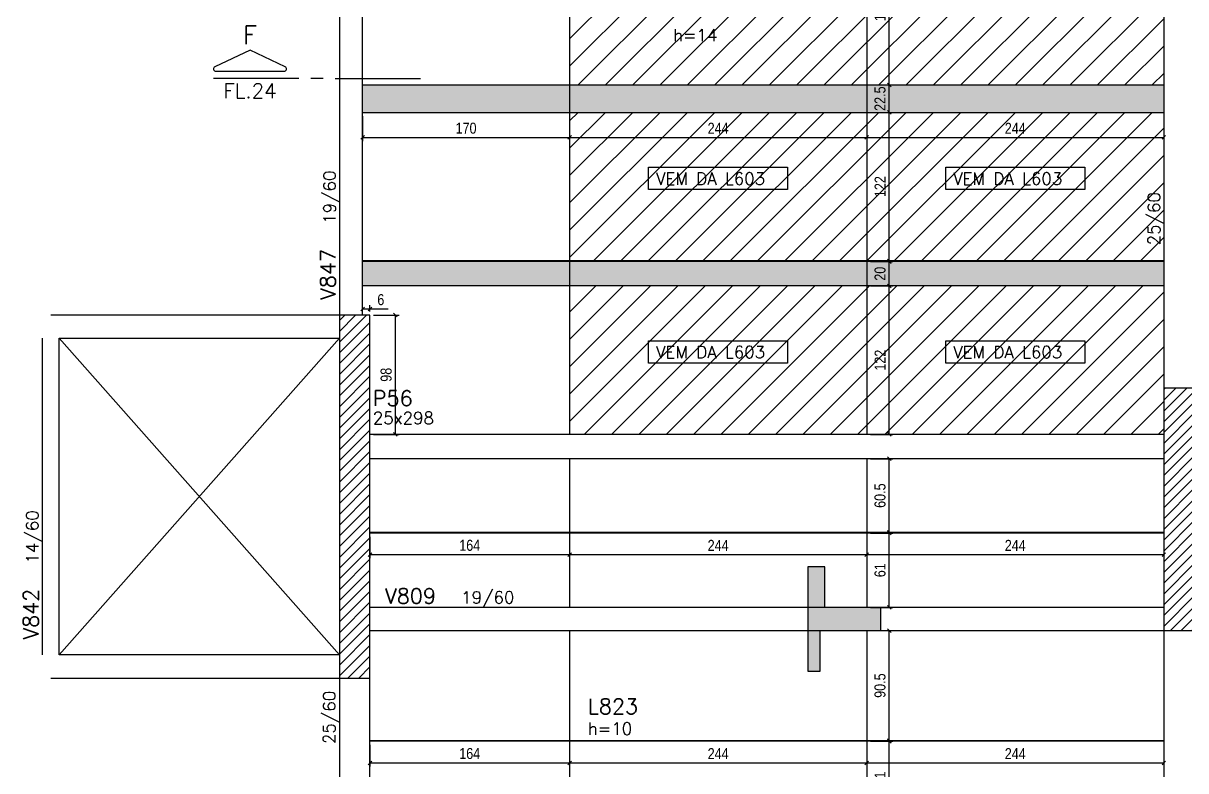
# Model space of a CAD drawing. Extents: x 1860 to 8661, y -614 to 3008.
# Drawn here: x 2393 to 3347, y 1432 to 2046 of the extents above; entities that cross this region are included whole.
import ezdxf
from ezdxf.enums import TextEntityAlignment as Align

# ---------------------------------------------------------------- set-up
doc = ezdxf.new("R2010")
doc.units = 0
for name, color, linetype in [('COTA', 241, 'Continuous'), ('F-CORTE', 4, 'Continuous'), ('F-CORTE-INDICAÇÃO', 4, 'Continuous'), ('F-LAJES-DIM', 2, 'Continuous'), ('F-LAJES-NOME', 4, 'Continuous'), ('F-PILARES-DIM', 172, 'Continuous'), ('F-PILARES-HACH', 174, 'Continuous'), ('F-PILARES-NOME', 170, 'Continuous'), ('F-PILARES-S', 170, 'Continuous'), ('F-SOLIDO-CORTE', 71, 'Continuous'), ('F-VIGAS', 3, 'Continuous'), ('F-VIGAS-DIM', 2, 'Continuous'), ('F-VIGAS-NOME', 4, 'Continuous'), ('F-VÃO', 1, 'Continuous'), ('Painéis', 200, 'Continuous')]:
    doc.layers.add(name, color=color, linetype=linetype)
doc.layers.add('Hachura', color=251, linetype='Continuous', lineweight=9)
doc.styles.add('COTA TECNICA-50', font='techl___.ttf', dxfattribs={"height": 9})
doc.styles.add('MCP', font='romans.shx')
doc.styles.add('ROMANS', font='romans.shx')
doc.dimstyles.new('COTA PAINEL-50', dxfattribs={"dimtxt": 9, "dimasz": 3, "dimexe": 3, "dimexo": 3, "dimgap": 3, "dimtad": 1, "dimdec": 1, "dimzin": 12, "dimdsep": 46, "dimtxsty": 'COTA TECNICA-50', "dimblk1": 'OBLIQUE', "dimblk2": 'OBLIQUE', "dimsah": 1, "dimcen": 0.9, "dimclrd": 4, "dimclre": 4, "dimclrt": 240, "dimadec": 1, "dimazin": 3, "dimtfac": 1, "dimtdec": 1, "dimtmove": 0, "dimatfit": 3, "dimfxl": 1, "dimtolj": 1, "dimtzin": 12, "dimarcsym": 0})
pattern_1 = [(45, (3891.34, 901.7874), (-4.419417, 4.419417), [])]

# ---------------------------------------------------------------- blocks, each defined once
blk = doc.blocks.new('*U10')
at = {"layer": 'F-CORTE-INDICAÇÃO'}
for p, q in [((-100, 0), (-170, 0)), ((-80, 0), (-90, 0)), ((-70, 0), (0, 0))]:
    blk.add_line(p, q, dxfattribs=at)
blk.add_lwpolyline([(-112, 6, 0.802585), (-111.15, 9.81), (-140, 23.26), (-168.85, 9.81, 0.802585), (-168, 6)], format="xyb", close=True, dxfattribs=at)
at = {"layer": 'F-CORTE-INDICAÇÃO', "style": 'ROMANS'}
blk.add_attdef('CORTE', text='', height=15, dxfattribs=at).set_placement((-140, 35.76), align=Align.MIDDLE_CENTER)
at = {"layer": 'F-CORTE-INDICAÇÃO', "color": 2, "style": 'ROMANS'}
blk.add_attdef('FOLHA', text='', height=12, dxfattribs=at).set_placement((-140, -10), align=Align.MIDDLE_CENTER)
blk = doc.blocks.new('_Oblique')
at = {"color": 0, "linetype": 'ByBlock', "lineweight": -2}
blk.add_line((-0.5, -0.5), (0.5, 0.5), dxfattribs=at)
blk = doc.blocks.new('*D41')
at = {"layer": 'COTA', "color": 4, "lineweight": -2, "transparency": 16777216}
for p, q in [((2671.34, 1969.79), (2671.34, 1949.16)), ((2841.34, 1969.79), (2841.34, 1949.16)), ((2671.34, 1952.16), (2841.34, 1952.16))]:
    blk.add_line(p, q, dxfattribs=at)
at = {"layer": 'Defpoints', "color": 0, "transparency": 16777216}
for p in [(2671.34, 1972.79), (2841.34, 1972.79), (2841.34, 1952.16)]:
    blk.add_point(p, dxfattribs=at)
at = {"layer": 'COTA', "color": 4, "lineweight": -2, "transparency": 16777216, "xscale": 3, "yscale": 3, "zscale": 3, "rotation": 180}
blk.add_blockref('_Oblique', (2671.34, 1952.16), dxfattribs=at)
at = {"layer": 'COTA', "color": 4, "lineweight": -2, "transparency": 16777216, "xscale": 3, "yscale": 3, "zscale": 3}
blk.add_blockref('_Oblique', (2841.34, 1952.16), dxfattribs=at)
at = {"layer": 'COTA', "color": 240, "transparency": 16777216, "insert": (2756.34, 1959.75), "char_height": 9, "attachment_point": 5, "style": 'COTA TECNICA-50'}
blk.add_mtext('\\A1;170', dxfattribs=at)
blk = doc.blocks.new('*D42')
at = {"layer": 'COTA', "color": 4, "lineweight": -2, "transparency": 16777216}
for p, q in [((2841.34, 1969.79), (2841.34, 1949.16)), ((3085.34, 1969.79), (3085.34, 1949.16)), ((2841.34, 1952.16), (3085.34, 1952.16))]:
    blk.add_line(p, q, dxfattribs=at)
at = {"layer": 'Defpoints', "color": 0, "transparency": 16777216}
for p in [(2841.34, 1972.79), (3085.34, 1972.79), (3085.34, 1952.16)]:
    blk.add_point(p, dxfattribs=at)
at = {"layer": 'COTA', "color": 4, "lineweight": -2, "transparency": 16777216, "xscale": 3, "yscale": 3, "zscale": 3, "rotation": 180}
blk.add_blockref('_Oblique', (2841.34, 1952.16), dxfattribs=at)
at = {"layer": 'COTA', "color": 4, "lineweight": -2, "transparency": 16777216, "xscale": 3, "yscale": 3, "zscale": 3}
blk.add_blockref('_Oblique', (3085.34, 1952.16), dxfattribs=at)
at = {"layer": 'COTA', "color": 240, "transparency": 16777216, "insert": (2963.34, 1959.73), "char_height": 9, "attachment_point": 5, "style": 'COTA TECNICA-50'}
blk.add_mtext('\\A1;244', dxfattribs=at)
blk = doc.blocks.new('*D43')
at = {"layer": 'COTA', "color": 4, "lineweight": -2, "transparency": 16777216}
for p, q in [((3085.34, 1969.79), (3085.34, 1949.16)), ((3329.34, 1969.79), (3329.34, 1949.16)), ((3085.34, 1952.16), (3329.34, 1952.16))]:
    blk.add_line(p, q, dxfattribs=at)
at = {"layer": 'Defpoints', "color": 0, "transparency": 16777216}
for p in [(3085.34, 1972.79), (3329.34, 1972.79), (3329.34, 1952.16)]:
    blk.add_point(p, dxfattribs=at)
at = {"layer": 'COTA', "color": 4, "lineweight": -2, "transparency": 16777216, "xscale": 3, "yscale": 3, "zscale": 3, "rotation": 180}
blk.add_blockref('_Oblique', (3085.34, 1952.16), dxfattribs=at)
at = {"layer": 'COTA', "color": 4, "lineweight": -2, "transparency": 16777216, "xscale": 3, "yscale": 3, "zscale": 3}
blk.add_blockref('_Oblique', (3329.34, 1952.16), dxfattribs=at)
at = {"layer": 'COTA', "color": 240, "transparency": 16777216, "insert": (3207.34, 1959.73), "char_height": 9, "attachment_point": 5, "style": 'COTA TECNICA-50'}
blk.add_mtext('\\A1;244', dxfattribs=at)
blk = doc.blocks.new('*D44')
at = {"layer": 'COTA', "color": 4, "lineweight": -2, "transparency": 16777216}
for p, q in [((3088.34, 1830.29), (3106.91, 1830.29)), ((3103.91, 1708.29), (3103.91, 1830.29)), ((3088.34, 1708.29), (3106.91, 1708.29))]:
    blk.add_line(p, q, dxfattribs=at)
at = {"layer": 'Defpoints', "color": 0, "transparency": 16777216}
for p in [(3085.34, 1830.29), (3103.91, 1830.29), (3085.34, 1708.29)]:
    blk.add_point(p, dxfattribs=at)
at = {"layer": 'COTA', "color": 4, "lineweight": -2, "transparency": 16777216, "xscale": 3, "yscale": 3, "zscale": 3}
for p, rotation in [((3103.91, 1830.29), 90), ((3103.91, 1708.29), 270)]:
    blk.add_blockref('_Oblique', p, dxfattribs=dict(at, rotation=rotation))
at = {"layer": 'COTA', "color": 240, "transparency": 16777216, "insert": (3096.36, 1769.29), "char_height": 9, "attachment_point": 5, "rotation": 90, "style": 'COTA TECNICA-50'}
blk.add_mtext('\\A1;122', dxfattribs=at)
blk = doc.blocks.new('*D45')
at = {"layer": 'COTA', "color": 4, "lineweight": -2, "transparency": 16777216}
for p, q in [((3088.34, 1850.29), (3106.91, 1850.29)), ((3103.91, 1830.29), (3103.91, 1850.29)), ((3088.34, 1830.29), (3106.91, 1830.29))]:
    blk.add_line(p, q, dxfattribs=at)
at = {"layer": 'Defpoints', "color": 0, "transparency": 16777216}
for p in [(3085.34, 1850.29), (3103.91, 1850.29), (3085.34, 1830.29)]:
    blk.add_point(p, dxfattribs=at)
at = {"layer": 'COTA', "color": 4, "lineweight": -2, "transparency": 16777216, "xscale": 3, "yscale": 3, "zscale": 3}
for p, rotation in [((3103.91, 1850.29), 90), ((3103.91, 1830.29), 270)]:
    blk.add_blockref('_Oblique', p, dxfattribs=dict(at, rotation=rotation))
at = {"layer": 'COTA', "color": 240, "transparency": 16777216, "insert": (3096.32, 1840.29), "char_height": 9, "attachment_point": 5, "rotation": 90, "style": 'COTA TECNICA-50'}
blk.add_mtext('\\A1;20', dxfattribs=at)
blk = doc.blocks.new('*D46')
at = {"layer": 'COTA', "color": 4, "lineweight": -2, "transparency": 16777216}
for p, q in [((3088.34, 1972.79), (3106.91, 1972.79)), ((3103.91, 1850.79), (3103.91, 1972.79)), ((3088.34, 1850.79), (3106.91, 1850.79))]:
    blk.add_line(p, q, dxfattribs=at)
at = {"layer": 'Defpoints', "color": 0, "transparency": 16777216}
for p in [(3085.34, 1972.79), (3103.91, 1972.79), (3085.34, 1850.79)]:
    blk.add_point(p, dxfattribs=at)
at = {"layer": 'COTA', "color": 4, "lineweight": -2, "transparency": 16777216, "xscale": 3, "yscale": 3, "zscale": 3}
for p, rotation in [((3103.91, 1972.79), 90), ((3103.91, 1850.79), 270)]:
    blk.add_blockref('_Oblique', p, dxfattribs=dict(at, rotation=rotation))
at = {"layer": 'COTA', "color": 240, "transparency": 16777216, "insert": (3096.36, 1911.79), "char_height": 9, "attachment_point": 5, "rotation": 90, "style": 'COTA TECNICA-50'}
blk.add_mtext('\\A1;122', dxfattribs=at)
blk = doc.blocks.new('*D47')
at = {"layer": 'COTA', "color": 4, "lineweight": -2, "transparency": 16777216}
for p, q in [((3088.34, 1995.29), (3106.91, 1995.29)), ((3103.91, 1972.79), (3103.91, 1995.29)), ((3088.34, 1972.79), (3106.91, 1972.79))]:
    blk.add_line(p, q, dxfattribs=at)
at = {"layer": 'Defpoints', "color": 0, "transparency": 16777216}
for p in [(3085.34, 1995.29), (3103.91, 1995.29), (3085.34, 1972.79)]:
    blk.add_point(p, dxfattribs=at)
at = {"layer": 'COTA', "color": 4, "lineweight": -2, "transparency": 16777216, "xscale": 3, "yscale": 3, "zscale": 3}
for p, rotation in [((3103.91, 1995.29), 90), ((3103.91, 1972.79), 270)]:
    blk.add_blockref('_Oblique', p, dxfattribs=dict(at, rotation=rotation))
at = {"layer": 'COTA', "color": 240, "transparency": 16777216, "insert": (3096.31, 1984.04), "char_height": 9, "attachment_point": 5, "rotation": 90, "style": 'COTA TECNICA-50'}
blk.add_mtext('\\A1;22.5', dxfattribs=at)
blk = doc.blocks.new('*D48')
at = {"layer": 'COTA', "color": 4, "lineweight": -2, "transparency": 16777216}
for p, q in [((3088.34, 2117.29), (3106.91, 2117.29)), ((3103.91, 1995.29), (3103.91, 2117.29)), ((3088.34, 1995.29), (3106.91, 1995.29))]:
    blk.add_line(p, q, dxfattribs=at)
at = {"layer": 'Defpoints', "color": 0, "transparency": 16777216}
for p in [(3085.34, 2117.29), (3103.91, 2117.29), (3085.34, 1995.29)]:
    blk.add_point(p, dxfattribs=at)
at = {"layer": 'COTA', "color": 4, "lineweight": -2, "transparency": 16777216, "xscale": 3, "yscale": 3, "zscale": 3}
for p, rotation in [((3103.91, 2117.29), 90), ((3103.91, 1995.29), 270)]:
    blk.add_blockref('_Oblique', p, dxfattribs=dict(at, rotation=rotation))
at = {"layer": 'COTA', "color": 240, "transparency": 16777216, "insert": (3096.36, 2056.29), "char_height": 9, "attachment_point": 5, "rotation": 90, "style": 'COTA TECNICA-50'}
blk.add_mtext('\\A1;122', dxfattribs=at)
blk = doc.blocks.new('*D49')
at = {"layer": 'COTA', "color": 4, "lineweight": -2, "transparency": 16777216}
for p, q in [((2680.34, 1806.29), (2701.32, 1806.29)), ((2698.32, 1708.29), (2698.32, 1806.29)), ((2680.34, 1708.29), (2701.32, 1708.29))]:
    blk.add_line(p, q, dxfattribs=at)
at = {"layer": 'Defpoints', "color": 0, "transparency": 16777216}
for p in [(2677.34, 1806.29), (2698.32, 1806.29), (2677.34, 1708.29)]:
    blk.add_point(p, dxfattribs=at)
at = {"layer": 'COTA', "color": 4, "lineweight": -2, "transparency": 16777216, "xscale": 3, "yscale": 3, "zscale": 3}
for p, rotation in [((2698.32, 1806.29), 90), ((2698.32, 1708.29), 270)]:
    blk.add_blockref('_Oblique', p, dxfattribs=dict(at, rotation=rotation))
at = {"layer": 'COTA', "color": 240, "transparency": 16777216, "insert": (2690.73, 1757.29), "char_height": 9, "attachment_point": 5, "rotation": 90, "style": 'COTA TECNICA-50'}
blk.add_mtext('\\A1;98', dxfattribs=at)
blk = doc.blocks.new('*D50')
at = {"layer": 'COTA', "color": 4, "lineweight": -2, "transparency": 16777216}
for p, q in [((2671.34, 1809.29), (2671.34, 1814.34)), ((2677.34, 1809.29), (2677.34, 1814.34)), ((2671.34, 1811.34), (2677.34, 1811.34)), ((2677.34, 1811.34), (2692.34, 1811.34))]:
    blk.add_line(p, q, dxfattribs=at)
at = {"layer": 'Defpoints', "color": 0, "transparency": 16777216}
for p in [(2671.34, 1806.29), (2677.34, 1811.34), (2677.34, 1806.29)]:
    blk.add_point(p, dxfattribs=at)
at = {"layer": 'COTA', "color": 4, "lineweight": -2, "transparency": 16777216, "xscale": 3, "yscale": 3, "zscale": 3, "rotation": 180}
blk.add_blockref('_Oblique', (2671.34, 1811.34), dxfattribs=at)
at = {"layer": 'COTA', "color": 4, "lineweight": -2, "transparency": 16777216, "xscale": 3, "yscale": 3, "zscale": 3}
blk.add_blockref('_Oblique', (2677.34, 1811.34), dxfattribs=at)
at = {"layer": 'COTA', "color": 240, "transparency": 16777216, "insert": (2686.34, 1818.93), "char_height": 9, "attachment_point": 5, "style": 'COTA TECNICA-50'}
blk.add_mtext('\\A1;6', dxfattribs=at)
blk = doc.blocks.new('*D51')
at = {"layer": 'COTA', "color": 4, "lineweight": -2, "transparency": 16777216}
for p, q in [((2677.34, 1624.29), (2677.34, 1606.62)), ((2841.34, 1624.29), (2841.34, 1606.62)), ((2677.34, 1609.62), (2841.34, 1609.62))]:
    blk.add_line(p, q, dxfattribs=at)
at = {"layer": 'Defpoints', "color": 0, "transparency": 16777216}
for p in [(2677.34, 1627.29), (2841.34, 1627.29), (2841.34, 1609.62)]:
    blk.add_point(p, dxfattribs=at)
at = {"layer": 'COTA', "color": 4, "lineweight": -2, "transparency": 16777216, "xscale": 3, "yscale": 3, "zscale": 3, "rotation": 180}
blk.add_blockref('_Oblique', (2677.34, 1609.62), dxfattribs=at)
at = {"layer": 'COTA', "color": 4, "lineweight": -2, "transparency": 16777216, "xscale": 3, "yscale": 3, "zscale": 3}
blk.add_blockref('_Oblique', (2841.34, 1609.62), dxfattribs=at)
at = {"layer": 'COTA', "color": 240, "transparency": 16777216, "insert": (2759.34, 1617.21), "char_height": 9, "attachment_point": 5, "style": 'COTA TECNICA-50'}
blk.add_mtext('\\A1;164', dxfattribs=at)
blk = doc.blocks.new('*D52')
at = {"layer": 'COTA', "color": 4, "lineweight": -2, "transparency": 16777216}
for p, q in [((2841.34, 1624.29), (2841.34, 1606.62)), ((3085.34, 1624.29), (3085.34, 1606.62)), ((2841.34, 1609.62), (3085.34, 1609.62))]:
    blk.add_line(p, q, dxfattribs=at)
at = {"layer": 'Defpoints', "color": 0, "transparency": 16777216}
for p in [(2841.34, 1627.29), (3085.34, 1627.29), (3085.34, 1609.62)]:
    blk.add_point(p, dxfattribs=at)
at = {"layer": 'COTA', "color": 4, "lineweight": -2, "transparency": 16777216, "xscale": 3, "yscale": 3, "zscale": 3, "rotation": 180}
blk.add_blockref('_Oblique', (2841.34, 1609.62), dxfattribs=at)
at = {"layer": 'COTA', "color": 4, "lineweight": -2, "transparency": 16777216, "xscale": 3, "yscale": 3, "zscale": 3}
blk.add_blockref('_Oblique', (3085.34, 1609.62), dxfattribs=at)
at = {"layer": 'COTA', "color": 240, "transparency": 16777216, "insert": (2963.34, 1617.18), "char_height": 9, "attachment_point": 5, "style": 'COTA TECNICA-50'}
blk.add_mtext('\\A1;244', dxfattribs=at)
blk = doc.blocks.new('*D53')
at = {"layer": 'COTA', "color": 4, "lineweight": -2, "transparency": 16777216}
for p, q in [((3085.34, 1624.29), (3085.34, 1606.62)), ((3329.34, 1624.29), (3329.34, 1606.62)), ((3085.34, 1609.62), (3329.34, 1609.62))]:
    blk.add_line(p, q, dxfattribs=at)
at = {"layer": 'Defpoints', "color": 0, "transparency": 16777216}
for p in [(3085.34, 1627.29), (3329.34, 1627.29), (3329.34, 1609.62)]:
    blk.add_point(p, dxfattribs=at)
at = {"layer": 'COTA', "color": 4, "lineweight": -2, "transparency": 16777216, "xscale": 3, "yscale": 3, "zscale": 3, "rotation": 180}
blk.add_blockref('_Oblique', (3085.34, 1609.62), dxfattribs=at)
at = {"layer": 'COTA', "color": 4, "lineweight": -2, "transparency": 16777216, "xscale": 3, "yscale": 3, "zscale": 3}
blk.add_blockref('_Oblique', (3329.34, 1609.62), dxfattribs=at)
at = {"layer": 'COTA', "color": 240, "transparency": 16777216, "insert": (3207.34, 1617.18), "char_height": 9, "attachment_point": 5, "style": 'COTA TECNICA-50'}
blk.add_mtext('\\A1;244', dxfattribs=at)
blk = doc.blocks.new('*D54')
at = {"layer": 'COTA', "color": 4, "lineweight": -2, "transparency": 16777216}
for p, q in [((3088.34, 1627.29), (3106.91, 1627.29)), ((3103.91, 1566.29), (3103.91, 1627.29)), ((3088.34, 1566.29), (3106.91, 1566.29))]:
    blk.add_line(p, q, dxfattribs=at)
at = {"layer": 'Defpoints', "color": 0, "transparency": 16777216}
for p in [(3085.34, 1627.29), (3103.91, 1627.29), (3085.34, 1566.29)]:
    blk.add_point(p, dxfattribs=at)
at = {"layer": 'COTA', "color": 4, "lineweight": -2, "transparency": 16777216, "xscale": 3, "yscale": 3, "zscale": 3}
for p, rotation in [((3103.91, 1627.29), 90), ((3103.91, 1566.29), 270)]:
    blk.add_blockref('_Oblique', p, dxfattribs=dict(at, rotation=rotation))
at = {"layer": 'COTA', "color": 240, "transparency": 16777216, "insert": (3096.32, 1596.79), "char_height": 9, "attachment_point": 5, "rotation": 90, "style": 'COTA TECNICA-50'}
blk.add_mtext('\\A1;61', dxfattribs=at)
blk = doc.blocks.new('*D55')
at = {"layer": 'COTA', "color": 4, "lineweight": -2, "transparency": 16777216}
for p, q in [((3088.34, 1688.29), (3106.91, 1688.29)), ((3103.91, 1627.79), (3103.91, 1688.29)), ((3088.34, 1627.79), (3106.91, 1627.79))]:
    blk.add_line(p, q, dxfattribs=at)
at = {"layer": 'Defpoints', "color": 0, "transparency": 16777216}
for p in [(3085.34, 1688.29), (3103.91, 1688.29), (3085.34, 1627.79)]:
    blk.add_point(p, dxfattribs=at)
at = {"layer": 'COTA', "color": 4, "lineweight": -2, "transparency": 16777216, "xscale": 3, "yscale": 3, "zscale": 3}
for p, rotation in [((3103.91, 1688.29), 90), ((3103.91, 1627.79), 270)]:
    blk.add_blockref('_Oblique', p, dxfattribs=dict(at, rotation=rotation))
at = {"layer": 'COTA', "color": 240, "transparency": 16777216, "insert": (3096.31, 1658.04), "char_height": 9, "attachment_point": 5, "rotation": 90, "style": 'COTA TECNICA-50'}
blk.add_mtext('\\A1;60.5', dxfattribs=at)
blk = doc.blocks.new('*D60')
at = {"layer": 'COTA', "color": 4, "lineweight": -2, "transparency": 16777216}
for p, q in [((2677.34, 1453.29), (2677.34, 1435.62)), ((2841.34, 1453.29), (2841.34, 1435.62)), ((2677.34, 1438.62), (2841.34, 1438.62))]:
    blk.add_line(p, q, dxfattribs=at)
at = {"layer": 'Defpoints', "color": 0, "transparency": 16777216}
for p in [(2677.34, 1456.29), (2841.34, 1456.29), (2841.34, 1438.62)]:
    blk.add_point(p, dxfattribs=at)
at = {"layer": 'COTA', "color": 4, "lineweight": -2, "transparency": 16777216, "xscale": 3, "yscale": 3, "zscale": 3, "rotation": 180}
blk.add_blockref('_Oblique', (2677.34, 1438.62), dxfattribs=at)
at = {"layer": 'COTA', "color": 4, "lineweight": -2, "transparency": 16777216, "xscale": 3, "yscale": 3, "zscale": 3}
blk.add_blockref('_Oblique', (2841.34, 1438.62), dxfattribs=at)
at = {"layer": 'COTA', "color": 240, "transparency": 16777216, "insert": (2759.34, 1446.21), "char_height": 9, "attachment_point": 5, "style": 'COTA TECNICA-50'}
blk.add_mtext('\\A1;164', dxfattribs=at)
blk = doc.blocks.new('*D56')
at = {"layer": 'COTA', "color": 4, "lineweight": -2, "transparency": 16777216}
for p, q in [((2841.34, 1453.29), (2841.34, 1435.62)), ((3085.34, 1453.29), (3085.34, 1435.62)), ((2841.34, 1438.62), (3085.34, 1438.62))]:
    blk.add_line(p, q, dxfattribs=at)
at = {"layer": 'Defpoints', "color": 0, "transparency": 16777216}
for p in [(2841.34, 1456.29), (3085.34, 1456.29), (3085.34, 1438.62)]:
    blk.add_point(p, dxfattribs=at)
at = {"layer": 'COTA', "color": 4, "lineweight": -2, "transparency": 16777216, "xscale": 3, "yscale": 3, "zscale": 3, "rotation": 180}
blk.add_blockref('_Oblique', (2841.34, 1438.62), dxfattribs=at)
at = {"layer": 'COTA', "color": 4, "lineweight": -2, "transparency": 16777216, "xscale": 3, "yscale": 3, "zscale": 3}
blk.add_blockref('_Oblique', (3085.34, 1438.62), dxfattribs=at)
at = {"layer": 'COTA', "color": 240, "transparency": 16777216, "insert": (2963.34, 1446.18), "char_height": 9, "attachment_point": 5, "style": 'COTA TECNICA-50'}
blk.add_mtext('\\A1;244', dxfattribs=at)
blk = doc.blocks.new('*D57')
at = {"layer": 'COTA', "color": 4, "lineweight": -2, "transparency": 16777216}
for p, q in [((3085.34, 1453.29), (3085.34, 1435.62)), ((3329.34, 1453.29), (3329.34, 1435.62)), ((3085.34, 1438.62), (3329.34, 1438.62))]:
    blk.add_line(p, q, dxfattribs=at)
at = {"layer": 'Defpoints', "color": 0, "transparency": 16777216}
for p in [(3085.34, 1456.29), (3329.34, 1456.29), (3329.34, 1438.62)]:
    blk.add_point(p, dxfattribs=at)
at = {"layer": 'COTA', "color": 4, "lineweight": -2, "transparency": 16777216, "xscale": 3, "yscale": 3, "zscale": 3, "rotation": 180}
blk.add_blockref('_Oblique', (3085.34, 1438.62), dxfattribs=at)
at = {"layer": 'COTA', "color": 4, "lineweight": -2, "transparency": 16777216, "xscale": 3, "yscale": 3, "zscale": 3}
blk.add_blockref('_Oblique', (3329.34, 1438.62), dxfattribs=at)
at = {"layer": 'COTA', "color": 240, "transparency": 16777216, "insert": (3207.34, 1446.18), "char_height": 9, "attachment_point": 5, "style": 'COTA TECNICA-50'}
blk.add_mtext('\\A1;244', dxfattribs=at)
blk = doc.blocks.new('*D58')
at = {"layer": 'COTA', "color": 4, "lineweight": -2, "transparency": 16777216}
for p, q in [((3088.34, 1456.29), (3106.91, 1456.29)), ((3103.91, 1395.29), (3103.91, 1456.29)), ((3088.34, 1395.29), (3106.91, 1395.29))]:
    blk.add_line(p, q, dxfattribs=at)
at = {"layer": 'Defpoints', "color": 0, "transparency": 16777216}
for p in [(3085.34, 1456.29), (3103.91, 1456.29), (3085.34, 1395.29)]:
    blk.add_point(p, dxfattribs=at)
at = {"layer": 'COTA', "color": 4, "lineweight": -2, "transparency": 16777216, "xscale": 3, "yscale": 3, "zscale": 3}
for p, rotation in [((3103.91, 1456.29), 90), ((3103.91, 1395.29), 270)]:
    blk.add_blockref('_Oblique', p, dxfattribs=dict(at, rotation=rotation))
at = {"layer": 'COTA', "color": 240, "transparency": 16777216, "insert": (3096.32, 1425.79), "char_height": 9, "attachment_point": 5, "rotation": 90, "style": 'COTA TECNICA-50'}
blk.add_mtext('\\A1;61', dxfattribs=at)
blk = doc.blocks.new('*D59')
at = {"layer": 'COTA', "color": 4, "lineweight": -2, "transparency": 16777216}
for p, q in [((3088.34, 1547.29), (3106.91, 1547.29)), ((3103.91, 1456.79), (3103.91, 1547.29)), ((3088.34, 1456.79), (3106.91, 1456.79))]:
    blk.add_line(p, q, dxfattribs=at)
at = {"layer": 'Defpoints', "color": 0, "transparency": 16777216}
for p in [(3085.34, 1547.29), (3103.91, 1547.29), (3085.34, 1456.79)]:
    blk.add_point(p, dxfattribs=at)
at = {"layer": 'COTA', "color": 4, "lineweight": -2, "transparency": 16777216, "xscale": 3, "yscale": 3, "zscale": 3}
for p, rotation in [((3103.91, 1547.29), 90), ((3103.91, 1456.79), 270)]:
    blk.add_blockref('_Oblique', p, dxfattribs=dict(at, rotation=rotation))
at = {"layer": 'COTA', "color": 240, "transparency": 16777216, "insert": (3096.29, 1502.04), "char_height": 9, "attachment_point": 5, "rotation": 90, "style": 'COTA TECNICA-50'}
blk.add_mtext('\\A1;90.5', dxfattribs=at)

msp = doc.modelspace()

# ---------------------------------------------------------------- hatches: boundary and pattern name
at = {"layer": 'F-PILARES-HACH', "linetype": 'Continuous'}
h = msp.add_hatch(dxfattribs=at)
h.set_pattern_fill('ANSI31', color=256, scale=50, style=0)
h.set_pattern_definition(pattern_1)
h.paths.add_polyline_path([(2652.34, 1508.29), (2677.34, 1508.29), (2677.34, 1806.29), (2652.34, 1806.29)], flags=16)
h = msp.add_hatch(dxfattribs=at)
h.set_pattern_fill('ANSI31', color=256, scale=50, style=0)
h.set_pattern_definition(pattern_1)
h.paths.add_polyline_path([(3329.34, 1547.29), (3354.34, 1547.29), (3354.34, 1746.29), (3329.34, 1746.29)], flags=16)
at = {"layer": 'F-SOLIDO-CORTE', "linetype": 'Continuous'}
msp.add_hatch(color=256, dxfattribs=at).paths.add_polyline_path([(3097.01, 1547.29), (3097.01, 1566.29), (3051.01, 1566.29), (3051.01, 1599.64), (3037.01, 1599.64), (3037.01, 1547.29), (3037.01, 1513.94), (3047.01, 1513.94), (3047.01, 1547.29)], flags=16)
at = {"layer": 'Hachura', "linetype": 'ByBlock'}
h = msp.add_hatch(dxfattribs=at)
h.set_pattern_fill('ANSI31', color=256, scale=5)
h.paths.add_polyline_path([(3085.34, 1995.29), (3085.34, 2117.29), (3051.01, 2117.29), (3051.01, 2083.94), (3051.01, 2083.94), (3037.01, 2083.94), (3037.01, 2117.29), (2841.34, 2117.29), (2841.34, 1995.29)])
h.paths.add_polyline_path([(3329.34, 1995.29), (3329.34, 2117.29), (3085.34, 2117.29), (3085.34, 1995.29)])
h.paths.add_polyline_path([(3329.34, 1850.79), (3329.34, 1972.79), (3085.34, 1972.79), (3085.34, 1850.79)])
h.paths.add_polyline_path([(3085.34, 1850.79), (3085.34, 1972.79), (2841.34, 1972.79), (2841.34, 1850.79)])
h.paths.add_polyline_path([(3085.34, 1830.29), (2841.34, 1830.29), (2841.34, 1708.29), (3085.34, 1708.29)])
h.paths.add_polyline_path([(3329.34, 1708.29), (3329.34, 1746.29), (3329.34, 1830.29), (3085.34, 1830.29), (3085.34, 1708.29)])
h = msp.add_hatch(color=256, dxfattribs=at)
h.dxf.hatch_style = 1
h.paths.add_polyline_path([(2671.34, 1995.29), (2671.34, 1972.79), (2841.34, 1972.79), (2841.34, 1995.29)])
h.paths.add_polyline_path([(2841.34, 1995.29), (2841.34, 1972.79), (3085.34, 1972.79), (3085.34, 1995.29)])
h.paths.add_polyline_path([(3085.34, 1995.29), (3085.34, 1972.79), (3329.34, 1972.79), (3329.34, 1995.29)])
h.paths.add_polyline_path([(2671.34, 1850.29), (2671.34, 1830.29), (2841.34, 1830.29), (2841.34, 1850.29)])
h.paths.add_polyline_path([(2841.34, 1850.29), (2841.34, 1830.29), (3085.34, 1830.29), (3085.34, 1850.29)])
h.paths.add_polyline_path([(3085.34, 1850.29), (3085.34, 1830.29), (3329.34, 1830.29), (3329.34, 1850.29)])

# ---------------------------------------------------------------- linework, layer by layer
at = {"layer": 'COTA'}
for points in [[(2906.27, 1927.77), (3020.41, 1927.77), (3020.41, 1909.35), (2906.27, 1909.35)], [(3150.27, 1927.77), (3264.41, 1927.77), (3264.41, 1909.35), (3150.27, 1909.35)], [(2906.27, 1785.27), (3020.41, 1785.27), (3020.41, 1766.85), (2906.27, 1766.85)], [(3150.27, 1785.27), (3264.41, 1785.27), (3264.41, 1766.85), (3150.27, 1766.85)]]:
    msp.add_lwpolyline(points, close=True, dxfattribs=at)
at = {"layer": 'F-CORTE', "linetype": 'Continuous'}
for points in [[(3037.01, 1599.64), (3037.01, 1547.29), (3037.01, 1513.94)], [(3047.01, 1513.94), (3047.01, 1547.29), (3097.01, 1547.29), (3097.01, 1566.29), (3051.01, 1566.29), (3051.01, 1599.64)]]:
    msp.add_lwpolyline(points, dxfattribs=at)
at = {"layer": 'F-PILARES-S', "linetype": 'Continuous'}
for points in [[(2652.34, 1508.29), (2677.34, 1508.29), (2677.34, 1806.29), (2652.34, 1806.29), (2652.34, 1508.29)], [(3329.34, 1547.29), (3354.34, 1547.29), (3354.34, 1746.29), (3329.34, 1746.29), (3329.34, 1547.29)]]:
    msp.add_lwpolyline(points, dxfattribs=at)
at = {"layer": 'F-SOLIDO-CORTE', "linetype": 'Continuous'}
msp.add_lwpolyline([(3097.01, 1547.29), (3097.01, 1566.29), (3051.01, 1566.29), (3051.01, 1599.64), (3037.01, 1599.64), (3037.01, 1547.29), (3037.01, 1513.94), (3047.01, 1513.94), (3047.01, 1547.29), (3097.01, 1547.29)], dxfattribs=at)
at = {"layer": 'F-VIGAS'}
for points in [[(2652.34, 2117.29), (2652.34, 1806.29)], [(2671.34, 1806.29), (2671.34, 2117.29)], [(3329.34, 2117.29), (3329.34, 1746.29)], [(2652.34, 1806.29), (2415.34, 1806.29)], [(2408.34, 1787.29), (2408.34, 1527.29)], [(2422.34, 1787.29), (2652.34, 1787.29)], [(2422.34, 1527.29), (2422.34, 1787.29)], [(3329.34, 1708.29), (2677.34, 1708.29)], [(3329.34, 1688.29), (2677.34, 1688.29)], [(3329.34, 1566.29), (2677.34, 1566.29)], [(2677.34, 1547.29), (3329.34, 1547.29)], [(3329.34, 1547.29), (3329.34, 1395.29)], [(2652.34, 1527.29), (2422.34, 1527.29)], [(2415.34, 1508.29), (2652.34, 1508.29)], [(2652.34, 1508.29), (2652.34, 1385.79)], [(2677.34, 1395.29), (2677.34, 1508.29)]]:
    msp.add_lwpolyline(points, dxfattribs=at)
at = {"layer": 'F-VÃO'}
for p, q in [((2422.34, 1527.29), (2652.34, 1787.29)), ((2422.34, 1787.29), (2652.34, 1527.29))]:
    msp.add_line(p, q, dxfattribs=at)
at = {"layer": 'Painéis'}
for p, q in [((2841.34, 1688.29), (2841.34, 1566.29)), ((3085.34, 1688.29), (3085.34, 1566.29)), ((2841.34, 1547.29), (2841.34, 1395.29)), ((3085.34, 1547.29), (3085.34, 1395.29))]:
    msp.add_line(p, q, dxfattribs=at)
for points in [[(2841.34, 2117.29), (2841.34, 1708.29)], [(3085.34, 2117.29), (3085.34, 1708.29)], [(2671.34, 1995.29), (3329.34, 1995.29)], [(2671.34, 1972.79), (3329.34, 1972.79)], [(3329.34, 1850.79), (2671.34, 1850.79)], [(3329.34, 1850.29), (2671.34, 1850.29)], [(3329.34, 1830.29), (2671.34, 1830.29)], [(3329.34, 1627.79), (2677.34, 1627.79)], [(3329.34, 1627.29), (2677.34, 1627.29)], [(3329.34, 1456.79), (2677.34, 1456.79)], [(3329.34, 1456.29), (2677.34, 1456.29)]]:
    msp.add_lwpolyline(points, dxfattribs=at)

# ---------------------------------------------------------------- block references
at = {"layer": 'F-CORTE-INDICAÇÃO', "linetype": 'Continuous'}
msp.add_blockref('*U10', (2718.94, 2000.49), dxfattribs=at).add_auto_attribs({'FOLHA': 'FL.24', 'CORTE': 'F'})

# ---------------------------------------------------------------- texts
at = {"layer": 'COTA', "style": 'ROMANS'}
for p in [(2912.34, 1913.37), (3156.34, 1913.37), (2912.34, 1770.87), (3156.34, 1770.87)]:
    msp.add_text('VEM DA L603', height=10, dxfattribs=at).set_placement(p)
at = {"layer": 'F-LAJES-DIM', "linetype": 'Continuous', "style": 'MCP'}
for s, p in [('h=14', (2926.31, 2031.18)), ('h=10', (2856.31, 1461.72))]:
    msp.add_text(s, height=10, dxfattribs=at).set_placement(p)
at = {"layer": 'F-LAJES-NOME', "linetype": 'Continuous', "style": 'MCP'}
msp.add_text('L823', height=12.5, dxfattribs=at).set_placement((2856.31, 1478.72))
at = {"layer": 'F-PILARES-DIM', "linetype": 'Continuous', "style": 'MCP'}
msp.add_text('25x298', height=10, dxfattribs=at).set_placement((2679.8, 1716.78))
at = {"layer": 'F-PILARES-NOME', "linetype": 'Continuous', "style": 'MCP'}
msp.add_text('P56', height=12.5, dxfattribs=at).set_placement((2679.8, 1731.78))
at = {"layer": 'F-VIGAS-DIM', "linetype": 'Continuous', "style": 'MCP'}
for s, p in [('19/60', (2649.21, 1881.29)), ('25/60', (3326.21, 1863.59)), ('14/60', (2405.21, 1602.29)), ('25/60', (2648.99, 1454.08))]:
    msp.add_text(s, height=10, rotation=90, dxfattribs=at).set_placement(p)
msp.add_text('19/60', height=10, dxfattribs=at).set_placement((2752.34, 1569.41))
at = {"layer": 'F-VIGAS-NOME', "linetype": 'Continuous', "style": 'MCP'}
for s, p in [('V847', (2649.21, 1818.79)), ('V842', (2405.21, 1539.79))]:
    msp.add_text(s, height=12.5, rotation=90, dxfattribs=at).set_placement(p)
msp.add_text('V809', height=12.5, dxfattribs=at).set_placement((2689.84, 1569.41))

# ---------------------------------------------------------------- dimensions: what is measured, and where the dimension line sits
at = {"layer": 'COTA'}
for base, p1, p2, picture, middle in [((3103.91, 2117.29), (3085.34, 1995.29), (3085.34, 2117.29), '*D48', (3096.36, 2056.29)), ((3103.91, 1850.29), (3085.34, 1830.29), (3085.34, 1850.29), '*D45', (3096.32, 1840.29))]:
    dim = msp.add_linear_dim(base=base, p1=p1, p2=p2, angle=90, dimstyle='COTA PAINEL-50', override={"dimtmove": 1}, dxfattribs=at)
    dim.commit()
    dim.dimension.update_dxf_attribs({"geometry": picture, "text_midpoint": middle})
dim = msp.add_linear_dim(base=(3103.91, 1995.29), p1=(3085.34, 1972.79), p2=(3085.34, 1995.29), angle=90, dimstyle='COTA PAINEL-50', override={"dimtmove": 1}, dxfattribs=at)
dim.commit()
dim.dimension.update_dxf_attribs({"geometry": '*D47', "text_midpoint": (3103.91, 1984.04), "dimtype": 160})
for base, p1, p2, picture, middle in [((2841.34, 1952.16), (2671.34, 1972.79), (2841.34, 1972.79), '*D41', (2756.34, 1959.75)), ((2677.34, 1811.34), (2671.34, 1806.29), (2677.34, 1806.29), '*D50', (2686.34, 1818.93)), ((2841.34, 1609.62), (2677.34, 1627.29), (2841.34, 1627.29), '*D51', (2759.34, 1617.21)), ((2841.34, 1438.62), (2677.34, 1456.29), (2841.34, 1456.29), '*D60', (2759.34, 1446.21))]:
    dim = msp.add_linear_dim(base=base, p1=p1, p2=p2, dimstyle='COTA PAINEL-50', dxfattribs=at)
    dim.commit()
    dim.dimension.update_dxf_attribs({"geometry": picture, "text_midpoint": middle})
for base, p1, p2, picture, middle in [((3085.34, 1952.16), (2841.34, 1972.79), (3085.34, 1972.79), '*D42', (2963.34, 1959.73)), ((3329.34, 1952.16), (3085.34, 1972.79), (3329.34, 1972.79), '*D43', (3207.34, 1959.73)), ((3085.34, 1609.62), (2841.34, 1627.29), (3085.34, 1627.29), '*D52', (2963.34, 1617.18)), ((3329.34, 1609.62), (3085.34, 1627.29), (3329.34, 1627.29), '*D53', (3207.34, 1617.18)), ((3085.34, 1438.62), (2841.34, 1456.29), (3085.34, 1456.29), '*D56', (2963.34, 1446.18)), ((3329.34, 1438.62), (3085.34, 1456.29), (3329.34, 1456.29), '*D57', (3207.34, 1446.18))]:
    dim = msp.add_linear_dim(base=base, p1=p1, p2=p2, dimstyle='COTA PAINEL-50', override={"dimtmove": 1}, dxfattribs=at)
    dim.commit()
    dim.dimension.update_dxf_attribs({"geometry": picture, "text_midpoint": middle})
for base, p1, p2, picture, middle in [((3103.91, 1972.79), (3085.34, 1850.79), (3085.34, 1972.79), '*D46', (3096.36, 1911.79)), ((3103.91, 1830.29), (3085.34, 1708.29), (3085.34, 1830.29), '*D44', (3096.36, 1769.29)), ((2698.32, 1806.29), (2677.34, 1708.29), (2677.34, 1806.29), '*D49', (2690.73, 1757.29)), ((3103.91, 1688.29), (3085.34, 1627.79), (3085.34, 1688.29), '*D55', (3096.31, 1658.04)), ((3103.91, 1627.29), (3085.34, 1566.29), (3085.34, 1627.29), '*D54', (3096.32, 1596.79)), ((3103.91, 1547.29), (3085.34, 1456.79), (3085.34, 1547.29), '*D59', (3096.29, 1502.04)), ((3103.91, 1456.29), (3085.34, 1395.29), (3085.34, 1456.29), '*D58', (3096.32, 1425.79))]:
    dim = msp.add_linear_dim(base=base, p1=p1, p2=p2, angle=90, dimstyle='COTA PAINEL-50', dxfattribs=at)
    dim.commit()
    dim.dimension.update_dxf_attribs({"geometry": picture, "text_midpoint": middle})

doc.saveas('drawing.dxf')
